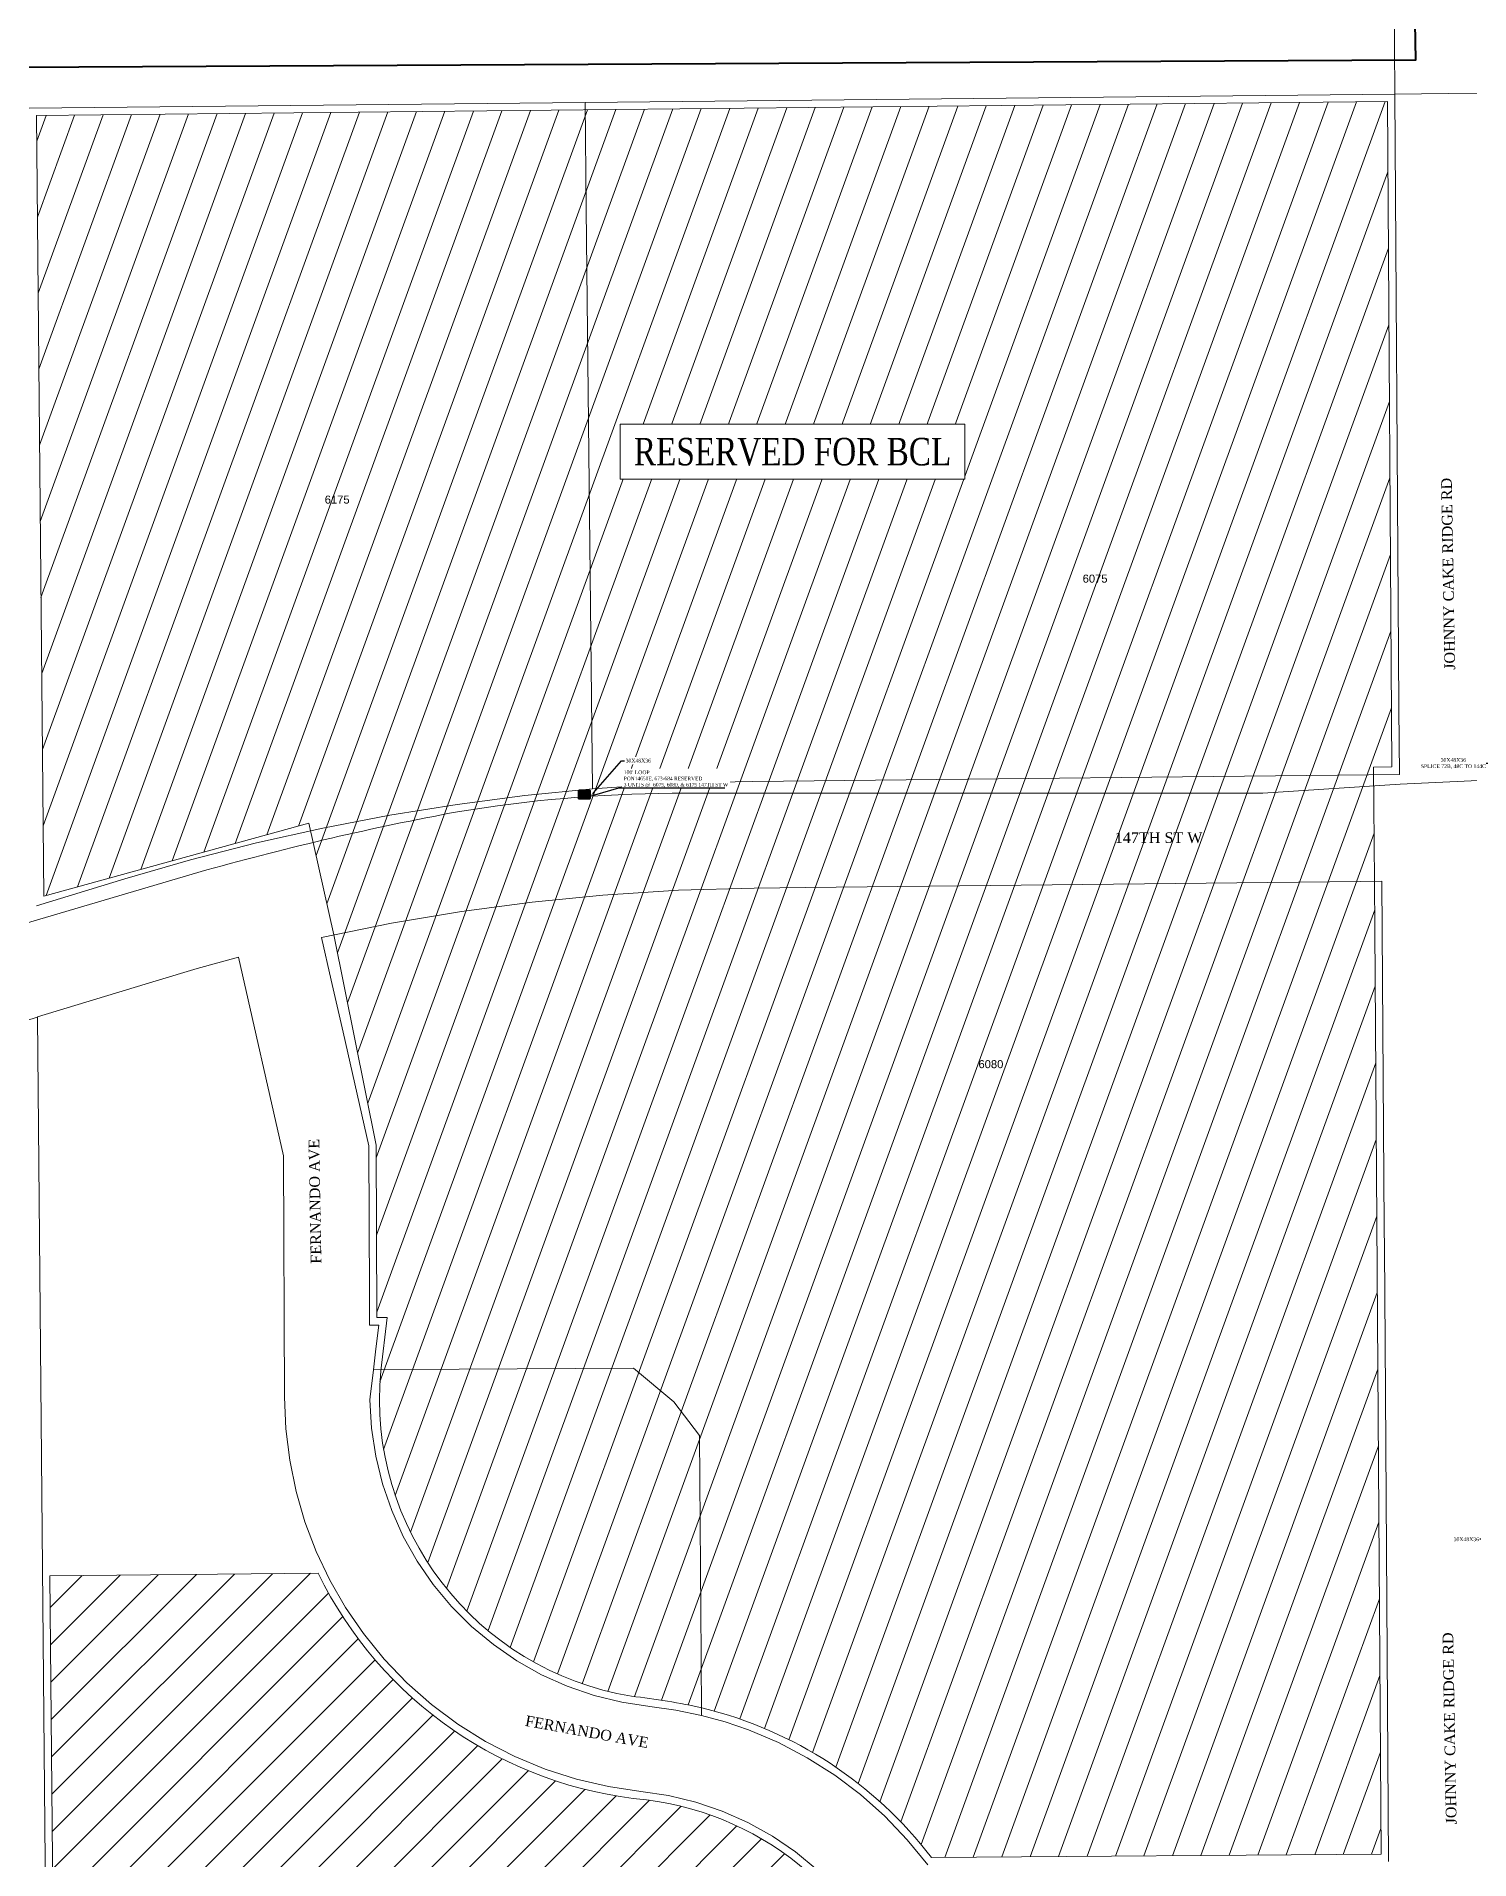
# Model space of a CAD drawing. Header units: feet. Extents: x 865220 to 2843432, y -2240498 to 970288.
# Drawn here: x 2834576 to 2835920, y 961475 to 963183 of the extents above; entities that cross this region are included whole.
import ezdxf
from ezdxf import colors
from ezdxf.entities.mleader import LeaderData, LeaderLine
from ezdxf.enums import TextEntityAlignment as Align
from ezdxf.lldxf.tags import DXFTag
from ezdxf.math import Vec2, Vec3

# ---------------------------------------------------------------- set-up
doc = ezdxf.new("R2010")
doc.units = ezdxf.units.FT
doc.header["$LTSCALE"] = 0.015
doc.header["$MEASUREMENT"] = 0
for name, color, linetype, lineweight in [('72B', 112, '72B', 5), ('RUNNING LINE (UNDERGROUND)', 10, 'Continuous', 40), ('WORK BOUNDARY', 110, 'Continuous', 40)]:
    doc.layers.add(name, color=color, linetype=linetype, lineweight=lineweight)
for name, color, linetype in [('Dakota County Addresses', 7, 'Continuous'), ('Dakota County Parcels', 7, 'Continuous'), ('DETAIL', 7, 'Continuous'), ('NOTES', 7, 'Continuous'), ('PROP_TEL', 6, 'Continuous'), ('STREET NAME', 7, 'Continuous'), ('TELEPHONE STRUCT-PROP', 6, 'Continuous')]:
    doc.layers.add(name, color=color, linetype=linetype)
doc.styles.add('Dimensions 100', font='arial.ttf')
doc.styles.add('Line', font='txt.shx', dxfattribs={"height": 3})
doc.styles.add('SIMPLEX', font='times.ttf', dxfattribs={"width": 0.8})
doc.styles.get("Standard").update_dxf_attribs({"font": 'times.ttf'})
doc.styles.add('Utilities', font='arial.ttf', dxfattribs={"height": 2.5})
tags = doc.linetypes.add('72B', pattern='A,80,-5,["72B",Line,S=1.5,R=0,X=0,Y=-1.5],-20', length=105).pattern_tags.tags
tags[6] = DXFTag(74, 10)

# ---------------------------------------------------------------- blocks, each defined once
blk = doc.blocks.new('ACMAP_ANN_TEMPLATE_Dakota County Addresses')
at = {"layer": 'Dakota County Addresses', "style": 'Dimensions 100'}
blk.add_attdef('DakotaCountyAddress', text='', height=50, dxfattribs=at).set_placement((0, 0), align=Align.CENTER)
blk = doc.blocks.new('NEW HH')
at = {"ltscale": 40, "true_color": 0xffffff}
h = blk.add_hatch(color=7, dxfattribs=at)
h.dxf.hatch_style = 1
h.paths.add_polyline_path([(-0.06105542969374866, -0.03052771484690631, 0.4142135623730951), (-0.04579157227031772, -0.04579157227033726), (0.04579157227026798, -0.04579157227033726, 0.4142135623730951), (0.06105542969369893, -0.03052771484690631), (0.06105542969369893, 0.03052771484699512, 0.4142135623736632), (0.04579157227023838, 0.04579157227042607), (-0.04579157227034732, 0.04579157227024844, 0.414213562372527), (-0.06105542969374866, 0.03052771484681749)])
at = {"layer": 'RUNNING LINE (UNDERGROUND)', "color": 6, "lineweight": 0, "const_width": 0.005, "flags": 128}
blk.add_lwpolyline([(-0.06105542969374866, 0.03052771484681749), (-0.06105542969374866, -0.03052771484690631, 0.414213562373095), (-0.04579157227031772, -0.04579157227033726), (0.04579157227026798, -0.04579157227033726, 0.414213562373095), (0.06105542969369893, -0.03052771484690631), (0.06105542969369893, 0.03052771484699512, 0.414213562373095), (0.04579157227026798, 0.04579157227042607), (-0.04579157227031772, 0.04579157227024844, 0.414213562373095)], format="xyb", close=True, dxfattribs=at)
at = {"layer": 'TELEPHONE STRUCT-PROP', "color": 18, "true_color": 0x000000, "style": 'Utilities'}
blk.add_text('HH', height=0.05, dxfattribs=at).set_placement((-2.486899575160351e-14, -4.440892098500626e-14), align=Align.MIDDLE_CENTER)

msp = doc.modelspace()

# ---------------------------------------------------------------- hatches: boundary and pattern name
at = {"layer": 'NOTES', "lineweight": 5, "ltscale": 100, "transparency": 33554623}
h = msp.add_hatch(dxfattribs=at)
h.set_pattern_fill('ANSI31', color=5, scale=200, angle=25)
h.set_pattern_definition([(70, (2834576.461808487, 961476.532832145), (-23.49231551964771, 8.550503583141719), [])])
h.paths.add_polyline_path([(2835477.882331529, 962487.5241885644), (2835650.636392412, 962489.4188015175), (2835829.945390904, 962491.3853063758), (2835829.89088104, 962498.3851295192), (2835846.99718346, 962498.5727365388), (2835842.78788276, 963122.1855657743), (2835090.700561111, 963114.425001071), (2835091.720343889, 963021.4414245721), (2835097.681058353, 962477.943928649), (2835147.749014654, 962481.4982970145), (2835197.887759591, 962483.8520261359), (2835248.068505744, 962485.0037646194)])
h.paths.add_polyline_path([(2834583.182375494, 962377.6228811268), (2834831.662768351, 962445.8908708461), (2834833.186560716, 962439.079534354), (2834907.676196772, 962453.3739388671), (2834970.751520351, 962463.4944999937), (2835034.106114214, 962471.6870362845), (2835097.681058353, 962477.943928649), (2835091.720343889, 963021.4414245721), (2835090.700561111, 963114.425001071), (2834576.461808487, 963109.1187247945)])
h.paths.add_polyline_path([(2834894.882953908, 962144.0452733067), (2834895.528298718, 961982.5193486839), (2834905.07102737, 961982.5574613303), (2834899.140775064, 961932.7011896581, 0.3937660706728529), (2835134.072777627, 961627.6489710462, -0.02701092801701114), (2835201.414453437, 961616.4420988141, -0.1708575368354014), (2835415.286750579, 961476.532832145), (2835836.877802756, 961479.565576394), (2835830.723496565, 962391.4657399692), (2835829.945390904, 962491.3853063758), (2835650.636392412, 962489.4188015175), (2835477.882331529, 962487.5241885644), (2835248.068505744, 962485.0037646194), (2835197.887759591, 962483.8520261359), (2835147.749014654, 962481.4982970145), (2835097.681058353, 962477.943928649), (2835034.106114214, 962471.6870362845), (2834970.751520351, 962463.4944999937), (2834907.676196772, 962453.3739388671), (2834844.938803767, 962441.3347650815), (2834833.266223249, 962438.7234436349), (2834855.074642988, 962341.240027444)])
h.paths.add_polyline_path([(2835555.17855419, 962669.2788816316), (2835582.316173562, 962669.2788816316), (2835582.316173562, 962680.7667738551), (2835555.17855419, 962680.7667738551)], flags=24)
h.paths.add_polyline_path([(2835457.531930894, 962214.2201350962), (2835484.669550266, 962214.2201350962), (2835484.669550266, 962225.7080273197), (2835457.531930894, 962225.7080273197)], flags=24)
at = {"layer": 'NOTES', "ltscale": 100, "transparency": 33554623}
h = msp.add_hatch(dxfattribs=at)
h.set_pattern_fill('ANSI31', color=5, scale=200)
h.set_pattern_definition([(45, (0, 0), (-17.67766952966369, 17.67766952966369), [])])
edge = h.paths.add_edge_path()
edge.add_line((2837622.763163285, 961422.910300491), (2838025.927783734, 961426.111616686))
edge.add_line((2838025.927783734, 961426.111616686), (2838025.572783986, 961468.6094678938))
edge.add_line((2838025.572783986, 961468.6094678938), (2838233.847342229, 961470.3492482909))
edge.add_line((2838233.847342229, 961470.3492482909), (2838236.901292499, 961525.3685179255))
edge.add_line((2838236.901292499, 961525.3685179255), (2838473.048649327, 961527.404377386))
edge.add_line((2838473.048649327, 961527.404377386), (2838453.083242141, 961243.7110495563))
edge.add_line((2838453.083242141, 961243.7110495563), (2838446.928691324, 961163.7166906535))
edge.add_arc((2842872.758640371, 960754.3816930109), 4444.718875043937, 174.7158755488492, 180.9673892029913)
edge.add_line((2838428.673286584, 960679.3400617173), (2838398.027073513, 960656.5150342444))
edge.add_line((2838398.027073513, 960656.5150342444), (2838161.002340836, 960652.3841679305))
edge.add_line((2838161.002340836, 960652.3841679305), (2837809.35912351, 960633.683406783))
edge.add_line((2837809.35912351, 960633.683406783), (2837809.526593691, 960608.484244782))
edge.add_line((2837809.526593691, 960608.484244782), (2837511.647453129, 960589.2050709606))
edge.add_line((2837511.647453129, 960589.2050709606), (2837512.119884686, 960613.497814947))
edge.add_line((2837512.119884686, 960613.497814947), (2837247.660912409, 960606.769445637))
edge.add_line((2837247.660912409, 960606.769445637), (2837242.974818652, 961316.9276450626))
edge.add_line((2837242.974818652, 961316.9276450626), (2837621.335082591, 961316.9276450617))
edge.add_line((2837621.335082591, 961316.9276450617), (2837622.763163285, 961422.910300491))
edge = h.paths.add_edge_path()
edge.add_line((2837528.839199079, 961330.8816688706), (2837228.864650444, 961328.9178161984))
edge.add_line((2837228.864650444, 961328.9178161984), (2837228.909208137, 961322.1133573351))
edge.add_line((2837228.909208137, 961322.1133573351), (2836960.114968744, 961266.3500368955))
edge.add_line((2836960.114968744, 961266.3500368955), (2836807.413030309, 962002.4145515553))
edge.add_line((2836807.413030309, 962002.4145515553), (2837238.424844603, 962007.1470153598))
edge.add_line((2837238.424844603, 962007.1470153598), (2837238.157127042, 962048.0331948444))
edge.add_line((2837238.157127042, 962048.0331948444), (2837236.078886283, 962365.4717367577))
edge.add_arc((2837612.339864573, 962924.3220202632), 673.7105930280437, 236.0485288232697, 257.8594807879488)
edge.add_arc((2837353.915930754, 961721.0549990275), 556.9943521710106, 57.064655470502885, 77.90215577668641, ccw=False)
edge.add_line((2837656.749465568, 962188.531799032), (2837749.894841384, 962112.4932551892))
edge.add_line((2837749.894841384, 962112.4932551892), (2837770.696561737, 962091.9355989471))
edge.add_line((2837770.696561737, 962091.9355989471), (2837795.834958023, 962067.0921484736))
edge.add_arc((2838276.640776527, 962529.9275634137), 667.3760981859091, 223.909009269653, 267.7804571151212)
edge.add_line((2838250.794205791, 961863.0521543524), (2838474.389063944, 961863.5103986979))
edge.add_line((2838474.389063944, 961863.5103986979), (2838473.580552983, 961541.3460499129))
edge.add_line((2838473.580552983, 961541.3460499129), (2838223.650722157, 961539.2583208876))
edge.add_line((2838223.650722157, 961539.2583208876), (2838220.596771857, 961484.2390507028))
edge.add_line((2838220.596771857, 961484.2390507028), (2838011.456329477, 961482.4920373135))
edge.add_line((2838011.456329477, 961482.4920373135), (2838011.811265087, 961440.0018643718))
edge.add_line((2838011.811265087, 961440.0018643718), (2837529.140892674, 961436.2166111286))
edge.add_line((2837529.140892674, 961436.2166111286), (2837528.839199079, 961330.8816688706))
edge = h.paths.add_edge_path()
edge.add_line((2835438.583618016, 960586.5361578788), (2835973.848360174, 960593.3490715285))
edge.add_line((2835973.848360174, 960593.3490715285), (2836254.904969415, 960595.4706384691))
edge.add_line((2836254.904969415, 960595.4706384691), (2836389.760989469, 960876.7935948467))
edge.add_line((2836389.760989469, 960876.7935948467), (2836289.135671183, 960925.034750945))
edge.add_line((2836289.135671183, 960925.034750945), (2836311.68039437, 961009.9620896416))
edge.add_line((2836311.68039437, 961009.9620896416), (2836432.975283776, 961262.9740074162))
edge.add_line((2836432.975283776, 961262.9740074162), (2835968.069908327, 961449.5770238132))
edge.add_line((2835968.069908327, 961449.5770238132), (2835836.748764105, 961449.4959647986))
edge.add_line((2835836.748764105, 961449.4959647986), (2835836.748764105, 961465.7423056553))
edge.add_line((2835836.748764105, 961465.7423056553), (2835299.886315809, 961462.6276796486))
edge.add_arc((2835111.979282355, 961246.3681989779), 286.4912148766415, 49.0127487639052, 82.7525246363524)
edge.add_arc((2835182.586294422, 961909.4232820986), 380.4171994372638, 205.9623050706324, 264.8020497542184, ccw=False)
edge.add_line((2834840.559940372, 961742.8843414183), (2834589.034281098, 961740.5733537846))
edge.add_line((2834589.034281098, 961740.5733537846), (2834599.72221539, 960577.4094387175))
edge.add_line((2834599.72221539, 960577.4094387175), (2835438.583618016, 960586.5361578788))

# ---------------------------------------------------------------- linework, layer by layer
at = {"layer": '72B', "lineweight": 5, "ltscale": 100, "flags": 128}
msp.add_lwpolyline([(2835954.85553754, 962487.1767841788), (2835854.656502668, 962482.4994871069), (2835726, 962474), (2835172.275568924, 962474.0039382955, 0.03837429374884616), (2834971, 962456.5, 0.02228077508469801), (2834736, 962402), (2834218.5, 962249.5, -0.36754572812633), (2834191.687956515, 962259.4220682777), (2834084.5, 962605), (2834094, 962671, 0.2379149485187785), (2834072.358885303, 962737.5476607615)], format="xyb", dxfattribs=at)
at = {"layer": 'Dakota County Parcels', "lineweight": 5, "ltscale": 100}
for p, q in [((2835849.701012888, 963129.2572486189), (2835842.449364112, 964209.4266306323)), ((2835899.732438856, 963129.7735141267), (2835949.685722969, 963130.2116820898)), ((2835090.623794147, 963121.4245965232), (2834569.397867306, 963116.0462067474)), ((2834576.266232702, 962368.4633412745), (2834659.335771658, 962393.8263901)), ((2835817.393065807, 962391.2936361742), (2835297.357535109, 962385.5903327961)), ((2835837.723312627, 962391.5166153249), (2835817.393065807, 962391.2936361742)), ((2835839.90864602, 962067.709018917), (2835837.723312627, 962391.5166153249)), ((2835107.191699244, 962378.4415781584), (2835041.023048963, 962371.8763310176)), ((2835297.357535109, 962385.5903327961), (2835249.162384065, 962385.0617537585)), ((2834852.73420855, 962298.7772090596), (2834843.669426228, 962338.8630133693)), ((2834765.88131392, 962320.1683524114), (2834807.925016764, 962134.2465661962)), ((2834688.532512663, 962298.2457723219), (2834577.222407654, 962264.2602444228)), ((2834863.797556101, 962249.8534250867), (2834852.73420855, 962298.7772090596)), ((2834026.418863346, 962096.0313636411), (2834577.22424499, 962264.204888833)), ((2834577.222407654, 962264.2602444228), (2834584.826065631, 961436.6854631838)), ((2834887.885748054, 962143.3319319237), (2834863.797556101, 962249.8534250867)), ((2834807.925016764, 962134.2465661962), (2834808.830013663, 961907.8612618011)), ((2834888.445980294, 962003.1082242664), (2834887.885748054, 962143.3319319237)), ((2835839.90864602, 962067.709018917), (2835840.051640483, 962046.5217929792)), ((2835840.051640483, 962046.5217929792), (2835840.638703314, 961959.53320538)), ((2834888.525892457, 961983.1048596438), (2834888.445980294, 962003.1082242664)), ((2834888.556321436, 961975.491447517), (2834888.525892457, 961983.1048596438)), ((2834897.185300347, 961975.5259107437), (2834888.556321436, 961975.491447517)), ((2834894.523502706, 961953.1478898723), (2834897.185300347, 961975.5259107437)), ((2834892.179743648, 961933.4436549221), (2834894.523502706, 961953.1478898723)), ((2835840.638703314, 961959.53320538), (2835843.924915745, 961472.6083383013)), ((2835173.943381645, 961903.544535042), (2835136.006008144, 961935.193266568)), ((2835197.936651391, 961871.9708277818), (2835173.943381645, 961903.544535042))]:
    msp.add_line(p, q, dxfattribs=at)
for points in [[(2835849.739706518, 963129.2576718528), (2835849.701012888, 963129.2572486189), (2835090.623794147, 963121.4245965232)], [(2835849.701012888, 963129.2572486189), (2835849.739706518, 963129.2576718528), (2835849.740306444, 963129.2576768633), (2835899.732438856, 963129.7735141267)], [(2835854.04407314, 962491.6495997247), (2835853.628465772, 962553.2240652565), (2835853.275476248, 962605.5192094494), (2835849.740306444, 963129.2576768633)], [(2835090.623794147, 963121.4245965232), (2835091.720343889, 963021.4414245721), (2835097.681058353, 962477.943928649)], [(2835097.681058353, 962477.943928649), (2835034.106114214, 962471.6870362845), (2834970.751520351, 962463.4944999937), (2834907.676196772, 962453.3739388671), (2834844.938803767, 962441.3347650815), (2834782.597687341, 962427.3881751162), (2834720.710824965, 962411.547139385), (2834659.335771658, 962393.8263901)], [(2835248.068505744, 962485.0037646194), (2835197.887759591, 962483.8520261359), (2835147.749014654, 962481.4982970145), (2835097.681058353, 962477.943928649)], [(2835854.04407314, 962491.6495997247), (2835650.636392412, 962489.4188015175), (2835477.882331529, 962487.5241885644), (2835248.068505744, 962485.0037646194)], [(2835249.162384065, 962385.0617537585), (2835178.118063378, 962383.0164638471), (2835107.191699244, 962378.4415781584)], [(2835041.023048963, 962371.8763310176), (2834974.88260633, 962363.0748839986), (2834909.073522239, 962352.0663391922), (2834843.669426228, 962338.8630133693)], [(2834765.88131392, 962320.1683524114), (2834727.096459173, 962309.5967742999), (2834688.532512663, 962298.2457723219)], [(2834888.850731331, 961905.4565216315), (2834889.174445778, 961908.1780263607), (2834892.179743648, 961933.4436549221)], [(2835136.006008144, 961935.193266568), (2834972.615418763, 961934.0208364625), (2834892.179743648, 961933.4436549221)], [(2834808.830013663, 961907.8612618011), (2834810.130998089, 961878.192089678), (2834813.788454216, 961848.7204874058), (2834819.779192026, 961819.6333188091), (2834828.06522738, 961791.1150102105), (2834838.594022882, 961763.346381088), (2834851.298820989, 961736.5034975905), (2834866.099067278, 961710.7565561917), (2834882.900921197, 961686.2688046035)], [(2834888.850731331, 961905.4565216315), (2834890.411066713, 961878.901638021), (2834894.373598324, 961852.5977442686), (2834900.705658372, 961826.7616940301), (2834909.355044267, 961801.6064839598), (2834920.250449018, 961777.3394977648), (2834933.302049069, 961754.1607964721), (2834948.402244856, 961732.2614691046), (2834965.426547845, 961711.8220573228), (2834984.234606857, 961693.0110669781), (2835004.671365133, 961675.9835789737), (2835026.568338662, 961660.8799706933), (2835049.745005173, 961647.824758773), (2835074.010292399, 961636.9255724896), (2835099.164153328, 961628.2722665307), (2835124.999215374, 961621.9361801755), (2835151.302490035, 961617.9695491244)], [(2835199.81915862, 961609.6258667756), (2835199.415823049, 961665.8343191941), (2835197.936651391, 961871.9708277818)], [(2834882.900921197, 961686.2688046035), (2834902.30964131, 961662.38766477), (2834923.621085255, 961640.1878988754), (2834946.690161298, 961619.8206464399), (2834971.359811494, 961601.4245709379), (2834997.462080922, 961585.1249157574), (2835024.819261177, 961571.0326515113), (2835053.245100228, 961559.2437205475), (2835082.546070438, 961549.8383837913), (2835112.522686152, 961542.8806742292), (2835142.970861814, 961538.4179610435)], [(2835199.81915862, 961609.6258667756), (2835175.698640391, 961614.5990778331), (2835151.302490035, 961617.9695491244)], [(2835243.999377799, 961596.0385905851), (2835222.119961283, 961603.5173156161), (2835199.81915862, 961609.6258667756)], [(2835411.827440734, 961469.507766248), (2835392.694707405, 961493.1701231573), (2835371.696654369, 961515.1939828482), (2835348.973063799, 961535.4327344273), (2835324.675204596, 961553.7516502899), (2835298.964825441, 961570.0287830282), (2835272.013078045, 961584.1557771799), (2835243.999377799, 961596.0385905851)], [(2835405.297293517, 961256.449743354), (2835403.278961817, 961282.628055596), (2835398.924975076, 961308.5205352057), (2835392.270303871, 961333.9192174312), (2835383.368397552, 961358.6201035951), (2835372.290754958, 961382.4247996446), (2835359.126350129, 961405.142109589), (2835343.980917698, 961426.5895711493), (2835326.976103642, 961446.5949213069), (2835308.248488219, 961464.9974798721), (2835287.948489017, 961481.6494400438), (2835266.239152768, 961496.4170555894), (2835243.294845825, 961509.1817150649), (2835219.299853651, 961519.8408945028), (2835194.446900668, 961528.3089808349), (2835168.935602322, 961534.5179595661), (2835142.970861814, 961538.4179610435)]]:
    msp.add_lwpolyline(points, dxfattribs=at)
at = {"layer": 'NOTES', "color": 5, "lineweight": 5, "ltscale": 100, "flags": 128}
for points in [[(2835415.286750579, 961476.532832145, 0.1708575368354029), (2835201.414453437, 961616.4420988141, 0.02701092801701337), (2835134.072777627, 961627.6489710462, -0.3937660706728496), (2834899.140775064, 961932.7011896581), (2834905.07102737, 961982.5574613303), (2834895.528298718, 961982.5193486839), (2834894.882953908, 962144.0452733067), (2834855.074642988, 962341.240027444), (2834831.662768351, 962445.8908708461), (2834583.182375494, 962377.6228811268), (2834576.461808487, 963109.1187247945), (2835842.78788276, 963122.1855657743), (2835846.99718346, 962498.5727365388), (2835829.89088104, 962498.3851295192), (2835830.723496565, 962391.4657399692), (2835836.877802756, 961479.565576394)], [(2835438.583618016, 960586.5361578788), (2835973.848360174, 960593.3490715285), (2836254.904969415, 960595.4706384691), (2836389.760989469, 960876.7935948467), (2836289.135671183, 960925.034750945), (2836311.68039437, 961009.9620896416), (2836432.975283776, 961262.9740074162), (2835968.069908327, 961449.5770238132), (2835836.748764105, 961449.4959647986), (2835836.748764105, 961465.7423056553), (2835299.886315809, 961462.6276796486, 0.1482903950629814), (2835148.121655507, 961530.5704950003, -0.262530451771014), (2834840.559940372, 961742.8843414183), (2834589.034281098, 961740.5733537846), (2834599.72221539, 960577.4094387175)]]:
    msp.add_lwpolyline(points, format="xyb", close=True, dxfattribs=at)
at = {"layer": 'WORK BOUNDARY', "ltscale": 100, "flags": 128}
msp.add_lwpolyline([(2835922.629604432, 964355.7213102966), (2835847.725484502, 964355.0619438274), (2835869.030175235, 963161.0825583141), (2833362.886935629, 963147.9285572586), (2833314.940883976, 963050.3253570009), (2833293.842765057, 962997.9635751711), (2833278.562428852, 962953.4202496841), (2833254.964966318, 962863.9701260069), (2833239.877625535, 962775.2102765423)], dxfattribs=at)

# ---------------------------------------------------------------- block references
at = {"layer": 'Dakota County Addresses', "lineweight": 5, "ltscale": 100, "xscale": 0.15, "yscale": 0.15, "zscale": 0.15}
for p, values in [((2834858.270701657, 962745.378236321), {'DakotaCountyAddress': '6175'}), ((2835568.747363877, 962671.3214293804), {'DakotaCountyAddress': '6075'}), ((2835471.10074058, 962216.2626828451), {'DakotaCountyAddress': '6080'})]:
    msp.add_blockref('ACMAP_ANN_TEMPLATE_Dakota County Addresses', p, dxfattribs=at).add_auto_attribs(values)
at = {"layer": 'PROP_TEL', "lineweight": 5, "ltscale": 100, "xscale": 100, "yscale": 100, "zscale": 100}
msp.add_blockref('NEW HH', (2835089.954912938, 962472.6809903281), dxfattribs=at)

# ---------------------------------------------------------------- texts
at = {"layer": 'STREET NAME', "lineweight": 5, "ltscale": 100, "attachment_point": 1}
for s, insert, char_height, rotation in [('JOHNNY CAKE RIDGE RD', (2835896.309822161, 962589.4879161863), 10, 91.03026594286248), ('FERNANDO AVE', (2834833.494847021, 962032.8886823922), 10, 91.03026594286248), ('JOHNNY CAKE RIDGE RD', (2835897.648480868, 961507.3724066329), 10, 91.03026594286248), ('FERNANDO AVE', (2835035.721432036, 961609.7845513098), 9.999999999999998, 349.6786402153391)]:
    msp.add_mtext(s, dxfattribs=dict(at, insert=insert, char_height=char_height, rotation=rotation))
at = {"layer": 'STREET NAME', "lineweight": 5, "ltscale": 100, "insert": (2835587.200938393, 962437.3261390903), "char_height": 10, "attachment_point": 1}
msp.add_mtext('147TH ST W', dxfattribs=at)

# ---------------------------------------------------------------- next in the draw order: texts
at = {"layer": 'NOTES', "color": 5, "lineweight": 5, "ltscale": 100, "insert": (2835136.427427663, 962806.9946628986), "char_height": 25.76118573168148, "attachment_point": 1, "style": 'SIMPLEX', "bg_fill": 19, "box_fill_scale": 1.5, "bg_fill_color": 256, "bg_fill_transparency": 0}
msp.add_mtext('RESERVED FOR BCL', dxfattribs=at)

# ---------------------------------------------------------------- next in the draw order: leaders
at = {"layer": 'DETAIL', "lineweight": 5, "ltscale": 100}
ml = msp.add_multileader_mtext('Standard', dxfattribs=at)
ml.set_content('30X48X36', color=256)
ml.set_leader_properties()
ml.build(insert=Vec2(0, 0))
ml.multileader.update_dxf_attribs({"has_text_frame": 1, "text_left_attachment_type": 2, "text_right_attachment_type": 2, "dogleg_length": 3})
ctx = ml.context
ctx.base_point, ctx.char_height, ctx.landing_gap_size, ctx.plane_origin = Vec3(2835127.772210382, 962504.446484676), 3.5, 1.5, Vec3(2835098.710823952, 962506.0231349008)
ctx.left_attachment, ctx.right_attachment, ctx.text_align_type = 2, 2, 1
notes = []
notes.append((ctx, [(1, (1, 1, 0), (2835124.772210382, 962504.446484676), (1, 0), 3, [(0, [(2835096.060455908, 962471.4464846759)], 0, [])])]))
ctx.mtext.insert, ctx.mtext.alignment, ctx.mtext.flow_direction = Vec3(2835140.551950829, 962506.2267658584), 2, 5
ctx.mtext.has_bg_fill, ctx.mtext.bg_color, ctx.mtext.bg_scale_factor, ctx.mtext.bg_transparency, ctx.mtext.use_window_bg_color = 1, -1027028792, 1.5, 0, 1
ml = msp.add_multileader_mtext('Standard', dxfattribs=at)
ml.set_content('30X48X36\\PSPLICE 72B, 48C TO 144C', color=256)
ml.set_leader_properties()
ml.build(insert=Vec2(0, 0))
ml.multileader.update_dxf_attribs({"has_text_frame": 1, "text_left_attachment_type": 2, "text_right_attachment_type": 2, "dogleg_length": 3})
ctx = ml.context
ctx.base_point, ctx.char_height, ctx.landing_gap_size, ctx.plane_origin = Vec3(2835873.863413149, 962501.7750688696), 3.5, 1.5, Vec3(2835963.611448553, 962520.5189287516)
ctx.left_attachment, ctx.right_attachment, ctx.text_align_type = 2, 2, 1
notes.append((ctx, [(0, (1, 1, 0), (2835938.369180993, 962501.7750688696), (-1, 0), 3, [(0, [(2835948.74999457, 962487.567196015)], 0, [])])]))
ctx.mtext.insert, ctx.mtext.alignment, ctx.mtext.flow_direction = Vec3(2835904.616297071, 962506.8719806697), 2, 5
ctx.mtext.has_bg_fill, ctx.mtext.bg_color, ctx.mtext.bg_scale_factor, ctx.mtext.bg_transparency, ctx.mtext.use_window_bg_color = 1, -1027028792, 1.5, 0, 1
ml = msp.add_multileader_mtext('Standard', dxfattribs=at)
ml.set_content('30X48X36', color=256)
ml.set_leader_properties()
ml.build(insert=Vec2(0, 0))
ml.multileader.update_dxf_attribs({"has_text_frame": 1, "text_left_attachment_type": 2, "text_right_attachment_type": 2, "dogleg_length": 3})
ctx = ml.context
ctx.base_point, ctx.char_height, ctx.landing_gap_size, ctx.plane_origin = Vec3(2835904.030621861, 961774.6979189117), 3.5, 1.5, Vec3(2835957.832370315, 961793.4417787937)
ctx.left_attachment, ctx.right_attachment, ctx.text_align_type = 2, 2, 1
notes.append((ctx, [(0, (1, 1, 0), (2835932.590102755, 961774.6979189117), (-1, 0), 3, [(0, [(2835942.970916332, 961760.4900460572)], 0, [])])]))
ctx.mtext.insert, ctx.mtext.alignment, ctx.mtext.flow_direction = Vec3(2835916.810362308, 961776.4782000941), 2, 5
ctx.mtext.has_bg_fill, ctx.mtext.bg_color, ctx.mtext.bg_scale_factor, ctx.mtext.bg_transparency, ctx.mtext.use_window_bg_color = 1, -1027028792, 1.5, 0, 1
for ctx, leaders in notes:
    for number, flags, end, landing, length, lines in leaders:
        leader = LeaderData()
        leader.index, (leader.has_last_leader_line, leader.has_dogleg_vector, leader.attachment_direction) = number, flags
        leader.last_leader_point, leader.dogleg_vector, leader.dogleg_length = Vec3(end), Vec3(landing), length
        for number, points, colour, breaks in lines:
            line = LeaderLine()
            line.index, line.vertices, line.color, line.breaks = number, Vec3.list(points), colors.encode_raw_color(colour), breaks
            leader.lines.append(line)
        ctx.leaders.append(leader)

# ---------------------------------------------------------------- next in the draw order: leaders
ml = msp.add_multileader_mtext('Standard', dxfattribs=at)
ml.set_content("100' LOOP\\P{\\W0.8;PON14650E, 673-684 RESERVED\\P3 UNITS @  6075, 6080, & 6175 147TH ST W}", color=256)
ml.set_leader_properties()
ml.build(insert=Vec2(0, 0))
ml.multileader.update_dxf_attribs({"text_left_attachment_type": 5, "text_right_attachment_type": 5, "dogleg_length": 3})
ctx = ml.context
ctx.base_point, ctx.char_height, ctx.landing_gap_size, ctx.plane_origin = Vec3(2835125.395432044, 962478.9464846759), 3.5, 1.5, Vec3(2835117.580873479, 962504.3982174125)
ctx.left_attachment, ctx.right_attachment = 5, 5
notes = []
notes.append((ctx, [(1, (1, 1, 0), (2835122.395432044, 962478.9464846759), (1, 0), 3, [(0, [(2835096.060455908, 962471.4464846759)], 0, [])])]))
ctx.mtext.insert, ctx.mtext.flow_direction = Vec3(2835126.895432044, 962495.3168283432), 5
ctx.mtext.has_bg_fill, ctx.mtext.bg_color, ctx.mtext.bg_scale_factor, ctx.mtext.bg_transparency, ctx.mtext.use_window_bg_color = 1, -1027028792, 1.5, 0, 1
for ctx, leaders in notes:
    for number, flags, end, landing, length, lines in leaders:
        leader = LeaderData()
        leader.index, (leader.has_last_leader_line, leader.has_dogleg_vector, leader.attachment_direction) = number, flags
        leader.last_leader_point, leader.dogleg_vector, leader.dogleg_length = Vec3(end), Vec3(landing), length
        for number, points, colour, breaks in lines:
            line = LeaderLine()
            line.index, line.vertices, line.color, line.breaks = number, Vec3.list(points), colors.encode_raw_color(colour), breaks
            leader.lines.append(line)
        ctx.leaders.append(leader)

doc.saveas('drawing.dxf')
